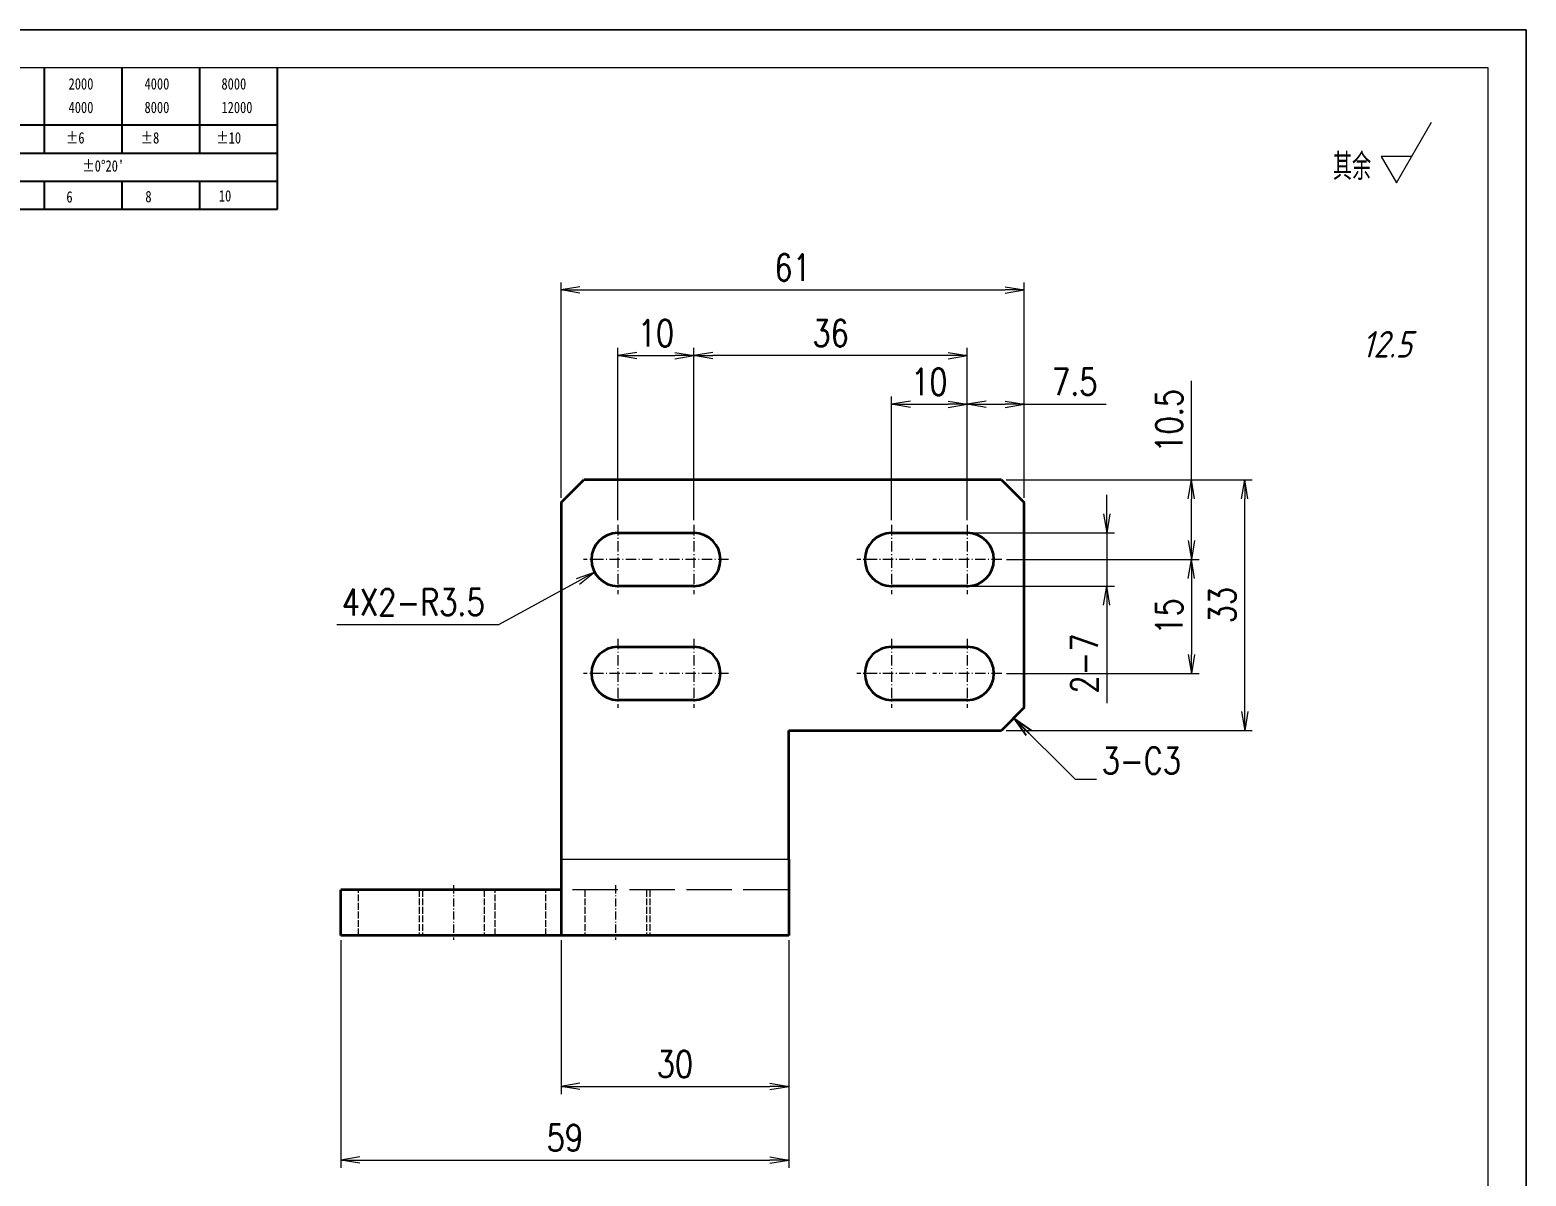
# Model space of a CAD drawing. Header units: millimetres. Extents: x -50143 to 104182, y -50696 to 54072.
# Drawn here: x -49324.7 to -49127.7, y 40887.2 to 41038.1 of the extents above; entities that cross this region are included whole.
import ezdxf
from ezdxf.enums import TextEntityAlignment as Align

# ---------------------------------------------------------------- set-up
doc = ezdxf.new("R2010")
doc.units = ezdxf.units.MM
doc.header["$LTSCALE"] = 0.5
for name, pattern in [('AM_ISO02W050x2', [3.75, 3, -0.75]), ('AM_ISO08W050x2', [9, 6, -0.75, 1.5, -0.75]), ('DASHDOT', [18.5, 12, -3, 0.5, -3]), ('DASHED', [15, 12, -3]), ('DOT2', [0.125, 0, -0.125])]:
    doc.linetypes.add(name, pattern=pattern)
for name, color, linetype, lineweight in [('DIM', 3, 'Continuous', 13), ('中心线', 2, 'AM_ISO08W050x2', 18), ('图框', 7, 'Continuous', 18), ('标注线', 3, 'Continuous', 18), ('粗实线', 7, 'Continuous', 35), ('虚线', 1, 'AM_ISO02W050x2', 18)]:
    doc.layers.add(name, color=color, linetype=linetype, lineweight=lineweight)
doc.layers.add('图\\M+19E79\\M+195B6\\M+18E9A', color=7, linetype='Continuous')
doc.layers.add('打印', color=7, linetype='Continuous', lineweight=15, plot=False)
doc.layers.add('打印-禁用', color=7, linetype='Continuous', lineweight=15, plot=False)
doc.styles.add('DIM', font='romans.shx', dxfattribs={"width": 0.8, "bigfont": 'bigfont.shx'})
doc.styles.add('国标', font='simfang.ttf', dxfattribs={"width": 0.8})
doc.styles.add('机械长仿宋', font='gbenor.shx', dxfattribs={"height": 1, "bigfont": 'gbcbig.shx'})
doc.dimstyles.new('DEH 1-1', dxfattribs={"dimtxt": 3.5, "dimasz": 2.5, "dimexe": 1, "dimexo": 0.625, "dimgap": 1.2, "dimtad": 1, "dimtoh": 1, "dimdsep": 46, "dimtxsty": 'DIM', "dimblk": 'OPEN', "dimcen": 0, "dimclrd": 8, "dimclre": 8, "dimclrt": 2, "dimazin": 2, "dimtfac": 0.5, "dimtmove": 0, "dimatfit": 3, "dimldrblk": 'OPEN', "dimfxl": 0, "dimtolj": 2, "dimlwd": 18, "dimlwe": 18, "dimarcsym": 0})
doc.dimstyles.new('DEH 1-1$0', dxfattribs={"dimtxt": 3.5, "dimasz": 2.5, "dimexe": 1, "dimexo": 0.625, "dimgap": 1.2, "dimtad": 1, "dimzin": 9, "dimdsep": 46, "dimtxsty": 'DIM', "dimblk": 'OPEN', "dimcen": 0, "dimclrd": 8, "dimclre": 8, "dimclrt": 2, "dimazin": 2, "dimtfac": 0.5, "dimtmove": 0, "dimatfit": 3, "dimldrblk": 'OPEN', "dimfxl": 0, "dimtolj": 2, "dimlwd": 18, "dimlwe": 18, "dimarcsym": 0})
doc.dimstyles.new('DEH 1-1$4', dxfattribs={"dimtxt": 3.5, "dimasz": 2.5, "dimexe": 1, "dimexo": 0.625, "dimgap": 1.2, "dimtad": 1, "dimtoh": 1, "dimdsep": 46, "dimtxsty": 'DIM', "dimblk": 'OPEN', "dimcen": 0, "dimclrd": 8, "dimclre": 8, "dimclrt": 2, "dimazin": 2, "dimtfac": 0.5, "dimtofl": 0, "dimtmove": 0, "dimatfit": 3, "dimldrblk": 'OPEN', "dimfxl": 0, "dimtolj": 2, "dimlwd": 18, "dimlwe": 18, "dimarcsym": 0})

# ---------------------------------------------------------------- blocks, each defined once
blk = doc.blocks.new('GZDEH零件A3图框V01版')
at = {"layer": '图\\M+19E79\\M+195B6\\M+18E9A', "color": 9}
for p, q in [((3082.42, -1561.98), (3082.42, -1554.46)), ((3092.64, -1561.98), (3092.64, -1554.46)), ((3102.86, -1561.98), (3102.86, -1554.46)), ((3113.09, -1573.08), (3113.09, -1554.46)), ((2996.09, -1561.98), (3113.09, -1561.98)), ((3082.42, -1565.68), (3082.42, -1561.98)), ((3092.64, -1565.68), (3092.64, -1561.98)), ((3102.86, -1565.68), (3102.86, -1561.98)), ((2996.09, -1565.68), (3113.09, -1565.68)), ((2996.09, -1569.38), (3113.09, -1569.38)), ((3082.42, -1573.08), (3082.42, -1569.48)), ((3092.64, -1573.08), (3092.64, -1569.38)), ((3102.86, -1573.08), (3102.86, -1569.38)), ((2990.09, -1573.08), (3113.09, -1573.08))]:
    blk.add_line(p, q, dxfattribs=at)
at = {"layer": '图框', "linetype": 'Continuous'}
for p, q in [((3272.49, -1554.46), (2882.49, -1554.46)), ((3272.49, -1832.96), (3272.49, -1554.46))]:
    blk.add_line(p, q, dxfattribs=at)
at = {"layer": '打印-禁用', "linetype": 'Continuous'}
for p, q in [((3277.49, -1549.46), (2857.49, -1549.46)), ((3277.49, -1846.46), (3277.49, -1549.46))]:
    blk.add_line(p, q, dxfattribs=at)
at = {"layer": '图\\M+19E79\\M+195B6\\M+18E9A', "color": 9, "style": '国标', "width": 0.8}
for s, p in [('2000', (3085.57, -1557.31)), ('4000', (3095.57, -1557.31)), ('8000', (3105.7, -1557.31)), ('4000', (3085.57, -1560.41)), ('8000', (3095.57, -1560.41)), ('12000', (3105.7, -1560.41)), ('±6', (3085.22, -1564.42)), ('±8', (3095.06, -1564.42)), ('±10', (3105.02, -1564.42)), ("±0%%D20'", (3087.38, -1568.12)), ('6', (3085.28, -1572.19)), ('8', (3095.68, -1572.15)), ('10', (3105.36, -1572.06))]:
    blk.add_text(s, height=1.5, dxfattribs=at).set_placement(p)
blk = doc.blocks.new('DEH A3')
at = {"layer": '图框'}
blk.add_blockref('GZDEH零件A3图框V01版', (-2857.49, 1846.46), dxfattribs=at)
blk = doc.blocks.new('FINISHER_TR')
at = {"layer": '标注线'}
for p, q in [((0, 0), (4.62, 8)), ((-2.02, 3.5), (0, 0)), ((2.02, 3.5), (-2.02, 3.5))]:
    blk.add_line(p, q, dxfattribs=at)
at = {"layer": '标注线', "color": 2, "style": '机械长仿宋', "oblique": 15}
blk.add_attdef('0.0', text='', height=3.5, dxfattribs=at).set_placement((2.03, -24.04), align=Align.BOTTOM_RIGHT)
blk = doc.blocks.new('其余12.5')
at = {"layer": '标注线'}
blk.add_blockref('FINISHER_TR', (0, 0), dxfattribs=at).add_auto_attribs({'0.0': '12.5'})
at = {"layer": '标注线', "color": 7, "linetype": 'DOT2', "style": '机械长仿宋'}
blk.add_text('其余', height=3.5, dxfattribs=at).set_placement((-8.38, 0.4))
blk = doc.blocks.new('_Open')
at = {"color": 0, "linetype": 'ByBlock', "lineweight": -2}
for p, q in [((-1, 0.167), (0, 0)), ((-1, -0.167), (0, 0)), ((0, 0), (-1, 0))]:
    blk.add_line(p, q, dxfattribs=at)
blk = doc.blocks.new('*D235')
at = {"layer": 'Defpoints', "color": 0, "transparency": 16777216}
for p in [(-49283.73, 40918.86), (-49224.75, 40918.86), (-49224.75, 40889.27)]:
    blk.add_point(p, dxfattribs=at)
at = {"layer": 'DIM', "color": 8, "lineweight": 18, "transparency": 16777216}
for p, q in [((-49283.73, 40918.23), (-49283.73, 40888.27)), ((-49224.75, 40918.23), (-49224.75, 40888.27)), ((-49281.23, 40889.27), (-49227.25, 40889.27))]:
    blk.add_line(p, q, dxfattribs=at)
at = {"layer": 'DIM', "color": 8, "lineweight": 18, "transparency": 16777216, "xscale": 2.5, "yscale": 2.5, "zscale": 2.5, "rotation": 180}
blk.add_blockref('_Open', (-49283.73, 40889.27), dxfattribs=at)
at = {"layer": 'DIM', "color": 8, "lineweight": 18, "transparency": 16777216, "xscale": 2.5, "yscale": 2.5, "zscale": 2.5}
blk.add_blockref('_Open', (-49224.75, 40889.27), dxfattribs=at)
at = {"layer": 'DIM', "color": 2, "transparency": 16777216, "insert": (-49254.24, 40892.22), "char_height": 3.5, "attachment_point": 5, "style": 'DIM'}
blk.add_mtext('\\A2;59', dxfattribs=at)
blk = doc.blocks.new('*D236')
at = {"layer": 'Defpoints', "color": 0, "transparency": 16777216}
for p in [(-49193.75, 41003.86), (-49254.75, 40975.86), (-49193.75, 40975.86)]:
    blk.add_point(p, dxfattribs=at)
at = {"layer": 'DIM', "color": 8, "lineweight": 18, "transparency": 16777216}
for p, q in [((-49254.75, 40976.48), (-49254.75, 41004.86)), ((-49193.75, 40976.48), (-49193.75, 41004.86)), ((-49252.25, 41003.86), (-49196.25, 41003.86))]:
    blk.add_line(p, q, dxfattribs=at)
at = {"layer": 'DIM', "color": 8, "lineweight": 18, "transparency": 16777216, "xscale": 2.5, "yscale": 2.5, "zscale": 2.5, "rotation": 180}
blk.add_blockref('_Open', (-49254.75, 41003.86), dxfattribs=at)
at = {"layer": 'DIM', "color": 8, "lineweight": 18, "transparency": 16777216, "xscale": 2.5, "yscale": 2.5, "zscale": 2.5}
blk.add_blockref('_Open', (-49193.75, 41003.86), dxfattribs=at)
at = {"layer": 'DIM', "color": 2, "transparency": 16777216, "insert": (-49224.25, 41006.81), "char_height": 3.5, "attachment_point": 5, "style": 'DIM'}
blk.add_mtext('\\A2;61', dxfattribs=at)
blk = doc.blocks.new('*D237')
at = {"layer": 'Defpoints', "color": 0, "transparency": 16777216}
for p in [(-49196.75, 40978.86), (-49164.72, 40978.86), (-49196.75, 40945.86)]:
    blk.add_point(p, dxfattribs=at)
at = {"layer": 'DIM', "color": 8, "lineweight": 18, "transparency": 16777216}
for p, q in [((-49196.12, 40978.86), (-49163.72, 40978.86)), ((-49164.72, 40948.36), (-49164.72, 40976.36)), ((-49196.12, 40945.86), (-49163.72, 40945.86))]:
    blk.add_line(p, q, dxfattribs=at)
at = {"layer": 'DIM', "color": 8, "lineweight": 18, "transparency": 16777216, "xscale": 2.5, "yscale": 2.5, "zscale": 2.5}
for p, rotation in [((-49164.72, 40978.86), 90), ((-49164.72, 40945.86), 270)]:
    blk.add_blockref('_Open', p, dxfattribs=dict(at, rotation=rotation))
at = {"layer": 'DIM', "color": 2, "transparency": 16777216, "insert": (-49167.67, 40962.36), "char_height": 3.5, "attachment_point": 5, "rotation": 90, "style": 'DIM'}
blk.add_mtext('\\A2;33', dxfattribs=at)
blk = doc.blocks.new('*D238')
at = {"layer": 'Defpoints', "color": 0, "transparency": 16777216}
for p in [(-49254.75, 40918.86), (-49224.75, 40918.86), (-49224.75, 40898.97)]:
    blk.add_point(p, dxfattribs=at)
at = {"layer": 'DIM', "color": 8, "lineweight": 18, "transparency": 16777216}
for p, q in [((-49254.75, 40918.23), (-49254.75, 40897.97)), ((-49224.75, 40918.23), (-49224.75, 40897.97)), ((-49252.25, 40898.97), (-49227.25, 40898.97))]:
    blk.add_line(p, q, dxfattribs=at)
at = {"layer": 'DIM', "color": 8, "lineweight": 18, "transparency": 16777216, "xscale": 2.5, "yscale": 2.5, "zscale": 2.5, "rotation": 180}
blk.add_blockref('_Open', (-49254.75, 40898.97), dxfattribs=at)
at = {"layer": 'DIM', "color": 8, "lineweight": 18, "transparency": 16777216, "xscale": 2.5, "yscale": 2.5, "zscale": 2.5}
blk.add_blockref('_Open', (-49224.75, 40898.97), dxfattribs=at)
at = {"layer": 'DIM', "color": 2, "transparency": 16777216, "insert": (-49239.75, 40901.92), "char_height": 3.5, "attachment_point": 5, "style": 'DIM'}
blk.add_mtext('\\A2;30', dxfattribs=at)
blk = doc.blocks.new('*D239')
at = {"layer": 'Defpoints', "color": 0, "transparency": 16777216}
for p in [(-49196.75, 40978.86), (-49171.73, 40978.86), (-49196.7, 40968.36)]:
    blk.add_point(p, dxfattribs=at)
at = {"layer": 'DIM', "color": 8, "lineweight": 18, "transparency": 16777216}
for p, q in [((-49171.73, 40978.86), (-49171.73, 40991.89)), ((-49196.12, 40978.86), (-49170.73, 40978.86)), ((-49171.73, 40970.86), (-49171.73, 40976.36)), ((-49196.07, 40968.36), (-49170.73, 40968.36))]:
    blk.add_line(p, q, dxfattribs=at)
at = {"layer": 'DIM', "color": 8, "lineweight": 18, "transparency": 16777216, "xscale": 2.5, "yscale": 2.5, "zscale": 2.5}
for p, rotation in [((-49171.73, 40978.86), 90), ((-49171.73, 40968.36), 270)]:
    blk.add_blockref('_Open', p, dxfattribs=dict(at, rotation=rotation))
at = {"layer": 'DIM', "color": 2, "transparency": 16777216, "insert": (-49174.68, 40986.63), "char_height": 3.5, "attachment_point": 5, "rotation": 90, "style": 'DIM'}
blk.add_mtext('\\A2;10.5', dxfattribs=at)
blk = doc.blocks.new('*D240')
at = {"layer": 'Defpoints', "color": 0, "transparency": 16777216}
for p in [(-49196.7, 40968.36), (-49196.7, 40953.36), (-49171.73, 40953.36)]:
    blk.add_point(p, dxfattribs=at)
at = {"layer": 'DIM', "color": 8, "lineweight": 18, "transparency": 16777216}
for p, q in [((-49196.07, 40968.36), (-49170.73, 40968.36)), ((-49171.73, 40965.86), (-49171.73, 40955.86)), ((-49196.07, 40953.36), (-49170.73, 40953.36))]:
    blk.add_line(p, q, dxfattribs=at)
at = {"layer": 'DIM', "color": 8, "lineweight": 18, "transparency": 16777216, "xscale": 2.5, "yscale": 2.5, "zscale": 2.5}
for p, rotation in [((-49171.73, 40968.36), 90), ((-49171.73, 40953.36), 270)]:
    blk.add_blockref('_Open', p, dxfattribs=dict(at, rotation=rotation))
at = {"layer": 'DIM', "color": 2, "transparency": 16777216, "insert": (-49174.68, 40960.86), "char_height": 3.5, "attachment_point": 5, "rotation": 90, "style": 'DIM'}
blk.add_mtext('\\A2;15', dxfattribs=at)
blk = doc.blocks.new('*D241')
at = {"layer": 'Defpoints', "color": 0, "transparency": 16777216}
for p in [(-49193.75, 40988.81), (-49193.75, 40975.86), (-49201.25, 40972.91)]:
    blk.add_point(p, dxfattribs=at)
at = {"layer": 'DIM', "color": 8, "lineweight": 18, "transparency": 16777216}
for p, q in [((-49201.25, 40973.53), (-49201.25, 40989.81)), ((-49198.75, 40988.81), (-49196.25, 40988.81)), ((-49193.75, 40976.48), (-49193.75, 40989.81)), ((-49193.75, 40988.81), (-49182.98, 40988.81))]:
    blk.add_line(p, q, dxfattribs=at)
at = {"layer": 'DIM', "color": 8, "lineweight": 18, "transparency": 16777216, "xscale": 2.5, "yscale": 2.5, "zscale": 2.5, "rotation": 180}
blk.add_blockref('_Open', (-49201.25, 40988.81), dxfattribs=at)
at = {"layer": 'DIM', "color": 8, "lineweight": 18, "transparency": 16777216, "xscale": 2.5, "yscale": 2.5, "zscale": 2.5}
blk.add_blockref('_Open', (-49193.75, 40988.81), dxfattribs=at)
at = {"layer": 'DIM', "color": 2, "transparency": 16777216, "insert": (-49187.11, 40991.76), "char_height": 3.5, "attachment_point": 5, "style": 'DIM'}
blk.add_mtext('\\A2;7.5', dxfattribs=at)
blk = doc.blocks.new('*D242')
at = {"layer": 'Defpoints', "color": 0, "transparency": 16777216}
for p in [(-49201.25, 40988.81), (-49211.25, 40972.91), (-49201.25, 40972.91)]:
    blk.add_point(p, dxfattribs=at)
at = {"layer": 'DIM', "color": 8, "lineweight": 18, "transparency": 16777216}
for p, q in [((-49211.25, 40973.53), (-49211.25, 40989.81)), ((-49208.75, 40988.81), (-49203.75, 40988.81)), ((-49201.25, 40973.53), (-49201.25, 40989.81))]:
    blk.add_line(p, q, dxfattribs=at)
at = {"layer": 'DIM', "color": 8, "lineweight": 18, "transparency": 16777216, "xscale": 2.5, "yscale": 2.5, "zscale": 2.5, "rotation": 180}
blk.add_blockref('_Open', (-49211.25, 40988.81), dxfattribs=at)
at = {"layer": 'DIM', "color": 8, "lineweight": 18, "transparency": 16777216, "xscale": 2.5, "yscale": 2.5, "zscale": 2.5}
blk.add_blockref('_Open', (-49201.25, 40988.81), dxfattribs=at)
at = {"layer": 'DIM', "color": 2, "transparency": 16777216, "insert": (-49206.25, 40991.76), "char_height": 3.5, "attachment_point": 5, "style": 'DIM'}
blk.add_mtext('\\A2;10', dxfattribs=at)
blk = doc.blocks.new('*D243')
at = {"layer": 'Defpoints', "color": 0, "transparency": 16777216}
for p in [(-49237.25, 40995.22), (-49237.25, 40972.91), (-49201.25, 40972.91)]:
    blk.add_point(p, dxfattribs=at)
at = {"layer": 'DIM', "color": 8, "lineweight": 18, "transparency": 16777216}
for p, q in [((-49237.25, 40973.53), (-49237.25, 40996.22)), ((-49201.25, 40973.53), (-49201.25, 40996.22)), ((-49203.75, 40995.22), (-49234.75, 40995.22))]:
    blk.add_line(p, q, dxfattribs=at)
at = {"layer": 'DIM', "color": 8, "lineweight": 18, "transparency": 16777216, "xscale": 2.5, "yscale": 2.5, "zscale": 2.5, "rotation": 180}
blk.add_blockref('_Open', (-49237.25, 40995.22), dxfattribs=at)
at = {"layer": 'DIM', "color": 8, "lineweight": 18, "transparency": 16777216, "xscale": 2.5, "yscale": 2.5, "zscale": 2.5}
blk.add_blockref('_Open', (-49201.25, 40995.22), dxfattribs=at)
at = {"layer": 'DIM', "color": 2, "transparency": 16777216, "insert": (-49219.25, 40998.17), "char_height": 3.5, "attachment_point": 5, "style": 'DIM'}
blk.add_mtext('\\A2;36', dxfattribs=at)
blk = doc.blocks.new('*D244')
at = {"layer": 'Defpoints', "color": 0, "transparency": 16777216}
for p in [(-49237.25, 40995.22), (-49247.25, 40972.91), (-49237.25, 40972.91)]:
    blk.add_point(p, dxfattribs=at)
at = {"layer": 'DIM', "color": 8, "lineweight": 18, "transparency": 16777216}
for p, q in [((-49247.25, 40973.53), (-49247.25, 40996.22)), ((-49237.25, 40973.53), (-49237.25, 40996.22)), ((-49244.75, 40995.22), (-49239.75, 40995.22))]:
    blk.add_line(p, q, dxfattribs=at)
at = {"layer": 'DIM', "color": 8, "lineweight": 18, "transparency": 16777216, "xscale": 2.5, "yscale": 2.5, "zscale": 2.5, "rotation": 180}
blk.add_blockref('_Open', (-49247.25, 40995.22), dxfattribs=at)
at = {"layer": 'DIM', "color": 8, "lineweight": 18, "transparency": 16777216, "xscale": 2.5, "yscale": 2.5, "zscale": 2.5}
blk.add_blockref('_Open', (-49237.25, 40995.22), dxfattribs=at)
at = {"layer": 'DIM', "color": 2, "transparency": 16777216, "insert": (-49242.25, 40998.17), "char_height": 3.5, "attachment_point": 5, "style": 'DIM'}
blk.add_mtext('\\A2;10', dxfattribs=at)
blk = doc.blocks.new('*D245')
at = {"layer": 'Defpoints', "color": 0, "transparency": 16777216}
for p in [(-49201.25, 40971.86), (-49201.25, 40964.86), (-49182.88, 40964.86)]:
    blk.add_point(p, dxfattribs=at)
at = {"layer": 'DIM', "color": 8, "lineweight": 18, "transparency": 16777216}
for p, q in [((-49182.88, 40974.36), (-49182.88, 40976.86)), ((-49200.62, 40971.86), (-49181.88, 40971.86)), ((-49182.88, 40971.86), (-49182.88, 40964.86)), ((-49200.62, 40964.86), (-49181.88, 40964.86)), ((-49182.88, 40962.36), (-49182.88, 40949.46))]:
    blk.add_line(p, q, dxfattribs=at)
at = {"layer": 'DIM', "color": 8, "lineweight": 18, "transparency": 16777216, "xscale": 2.5, "yscale": 2.5, "zscale": 2.5}
for p, rotation in [((-49182.88, 40971.86), 270), ((-49182.88, 40964.86), 90)]:
    blk.add_blockref('_Open', p, dxfattribs=dict(at, rotation=rotation))
at = {"layer": 'DIM', "color": 2, "transparency": 16777216, "insert": (-49185.83, 40954.66), "char_height": 3.5, "attachment_point": 5, "rotation": 90, "style": 'DIM'}
blk.add_mtext('\\A2;{\\Fromans,bigfont|c134;2-}7', dxfattribs=at)
blk = doc.blocks.new('*D246')
at = {"layer": 'Defpoints', "color": 0, "transparency": 16777216}
for p in [(-49250.32, 40966.68), (-49247.25, 40968.36)]:
    blk.add_point(p, dxfattribs=at)
at = {"layer": 'DIM', "color": 8, "lineweight": 18, "transparency": 16777216}
for p, q in [((-49262.94, 40959.8), (-49252.51, 40965.49)), ((-49284.27, 40959.8), (-49262.94, 40959.8))]:
    blk.add_line(p, q, dxfattribs=at)
at = {"layer": 'DIM', "color": 8, "lineweight": 18, "transparency": 16777216, "xscale": 2.5, "yscale": 2.5, "zscale": 2.5, "rotation": 28.60131068003458}
blk.add_blockref('_Open', (-49250.32, 40966.68), dxfattribs=at)
at = {"layer": 'DIM', "color": 2, "transparency": 16777216, "insert": (-49274.21, 40962.75), "char_height": 3.5, "attachment_point": 5, "style": 'DIM'}
blk.add_mtext('\\A2;{\\Fromans,bigfont|c134;4X2-}R3.5', dxfattribs=at)

msp = doc.modelspace()

# ---------------------------------------------------------------- linework, layer by layer
at = {"layer": '中心线', "linetype": 'DASHDOT', "ltscale": 0.227501}
for p, q in [((-49247.246, 40972.909), (-49247.246, 40963.808)), ((-49237.246, 40972.909), (-49237.246, 40963.808)), ((-49247.246, 40957.909), (-49247.246, 40948.808)), ((-49237.246, 40957.909), (-49237.246, 40948.808))]:
    msp.add_line(p, q, dxfattribs=at)
at = {"layer": '中心线', "linetype": 'DASHDOT', "ltscale": 0.227499}
for p, q in [((-49211.246, 40972.909), (-49211.246, 40963.809)), ((-49201.246, 40972.909), (-49201.246, 40963.809)), ((-49211.246, 40957.909), (-49211.246, 40948.809)), ((-49201.246, 40957.909), (-49201.246, 40948.809))]:
    msp.add_line(p, q, dxfattribs=at)
at = {"layer": '中心线', "linetype": 'DASHDOT', "ltscale": 0.227496}
for p, q in [((-49242.696, 40968.359), (-49251.796, 40968.359)), ((-49232.696, 40968.359), (-49241.796, 40968.359)), ((-49206.696, 40968.359), (-49215.796, 40968.359)), ((-49196.696, 40968.359), (-49205.796, 40968.359)), ((-49242.696, 40953.359), (-49251.796, 40953.359)), ((-49232.696, 40953.359), (-49241.796, 40953.359)), ((-49206.696, 40953.359), (-49215.796, 40953.359)), ((-49196.696, 40953.359), (-49205.796, 40953.359))]:
    msp.add_line(p, q, dxfattribs=at)
at = {"layer": '中心线', "linetype": 'DASHDOT', "ltscale": 0.180016}
for p, q in [((-49268.918, 40925.459), (-49268.918, 40918.258)), ((-49247.553, 40925.459), (-49247.553, 40918.258))]:
    msp.add_line(p, q, dxfattribs=at)
at = {"layer": '打印'}
msp.add_lwpolyline([(-49547.671, 41038.105), (-49127.671, 41038.105), (-49127.671, 40741.105), (-49547.671, 40741.105)], close=True, dxfattribs=at)
at = {"layer": '粗实线', "color": 7, "lineweight": 35, "ltscale": 0.106066}
for p, q in [((-49254.746, 40975.858), (-49251.746, 40978.858)), ((-49196.746, 40978.858), (-49193.746, 40975.858)), ((-49193.746, 40948.859), (-49196.746, 40945.859))]:
    msp.add_line(p, q, dxfattribs=at)
at = {"layer": '粗实线', "color": 7, "lineweight": 35}
for p, q in [((-49196.746, 40978.858), (-49251.746, 40978.858)), ((-49254.746, 40975.858), (-49254.746, 40928.859)), ((-49193.746, 40948.859), (-49193.746, 40975.858)), ((-49224.746, 40945.859), (-49196.746, 40945.859)), ((-49254.746, 40924.858), (-49283.725, 40924.858)), ((-49254.746, 40918.858), (-49283.725, 40918.858)), ((-49224.746, 40918.858), (-49254.746, 40918.858))]:
    msp.add_line(p, q, dxfattribs=at)
at = {"layer": '粗实线', "color": 7, "lineweight": 35, "ltscale": 0.25}
for p, q in [((-49247.246, 40971.859), (-49237.246, 40971.859)), ((-49211.246, 40971.859), (-49201.246, 40971.859)), ((-49237.246, 40964.859), (-49247.246, 40964.859)), ((-49201.246, 40964.859), (-49211.246, 40964.859)), ((-49247.246, 40956.859), (-49237.246, 40956.859)), ((-49211.246, 40956.859), (-49201.246, 40956.859)), ((-49237.246, 40949.859), (-49247.246, 40949.859)), ((-49201.246, 40949.859), (-49211.246, 40949.859)), ((-49254.746, 40928.859), (-49254.746, 40918.858)), ((-49224.746, 40928.859), (-49224.746, 40918.858))]:
    msp.add_line(p, q, dxfattribs=at)
at = {"layer": '粗实线', "color": 7, "lineweight": 35, "ltscale": 0.425}
msp.add_line((-49224.746, 40928.859), (-49224.746, 40945.859), dxfattribs=at)
at = {"layer": '粗实线', "color": 7, "lineweight": 13}
msp.add_line((-49224.746, 40928.859), (-49254.746, 40928.859), dxfattribs=at)
at = {"layer": '粗实线', "color": 7, "lineweight": 35, "ltscale": 0.15}
msp.add_line((-49283.725, 40918.858), (-49283.725, 40924.858), dxfattribs=at)
at = {"layer": '粗实线', "color": 7, "lineweight": 35}
for centre, start, end in [((-49247.246, 40968.359), 90, 270), ((-49237.246, 40968.359), 270, 90), ((-49211.246, 40968.359), 90, 270), ((-49201.246, 40968.359), 270, 90), ((-49247.246, 40953.359), 90, 270), ((-49237.246, 40953.359), 270, 90), ((-49211.246, 40953.359), 90, 270), ((-49201.246, 40953.359), 270, 90)]:
    msp.add_arc(centre, 3.5, start, end, dxfattribs=at)
at = {"layer": '虚线', "linetype": 'DASHED'}
for p, q in [((-49224.746, 40928.859), (-49254.746, 40928.859)), ((-49224.746, 40924.858), (-49254.746, 40924.858))]:
    msp.add_line(p, q, dxfattribs=at)
at = {"layer": '虚线', "linetype": 'DASHED', "ltscale": 0.15}
for p, q in [((-49281.406, 40918.858), (-49281.406, 40924.858)), ((-49273.418, 40924.858), (-49273.418, 40918.858)), ((-49272.968, 40924.858), (-49272.968, 40918.858)), ((-49264.869, 40924.858), (-49264.869, 40918.858)), ((-49263.407, 40918.858), (-49263.407, 40924.858)), ((-49256.727, 40918.858), (-49256.727, 40924.858)), ((-49251.603, 40924.858), (-49251.603, 40918.858)), ((-49243.503, 40924.858), (-49243.503, 40918.858)), ((-49243.053, 40924.858), (-49243.053, 40918.858))]:
    msp.add_line(p, q, dxfattribs=at)

# ---------------------------------------------------------------- block references
at = {"layer": '图框'}
msp.add_blockref('DEH A3', (-49547.671, 40741.105), dxfattribs=at)
at = {"layer": '标注线'}
msp.add_blockref('其余12.5', (-49144.727, 41017.947), dxfattribs=at)

# ---------------------------------------------------------------- texts
at = {"layer": 'DIM', "color": 2, "insert": (-49183.544, 40940.126), "char_height": 3.5, "attachment_point": 7, "style": 'DIM'}
msp.add_mtext('\\A2;{\\Fromans,bigfont|c134;3-}C3', dxfattribs=at)

# ---------------------------------------------------------------- dimensions: what is measured, and where the dimension line sits
at = {"layer": 'DIM'}
for base, p1, p2, picture, middle in [((-49193.746, 41003.863), (-49254.746, 40975.858), (-49193.746, 40975.858), '*D236', (-49224.246, 41006.813)), ((-49237.246, 40995.219), (-49247.246, 40972.909), (-49237.246, 40972.909), '*D244', (-49242.246, 40998.169)), ((-49237.246, 40995.219), (-49201.246, 40972.909), (-49237.246, 40972.909), '*D243', (-49219.246, 40998.169)), ((-49201.246, 40988.813), (-49211.246, 40972.909), (-49201.246, 40972.909), '*D242', (-49206.246, 40991.763)), ((-49193.746, 40988.813), (-49201.246, 40972.909), (-49193.746, 40975.858), '*D241', (-49187.113, 40991.763)), ((-49224.746, 40898.966), (-49254.746, 40918.858), (-49224.746, 40918.858), '*D238', (-49239.746, 40901.916))]:
    dim = msp.add_linear_dim(base=base, p1=p1, p2=p2, dimstyle='DEH 1-1$0', dxfattribs=at)
    dim.commit()
    dim.dimension.update_dxf_attribs({"geometry": picture, "text_midpoint": middle})
for base, p1, p2, picture, middle in [((-49171.725, 40978.858), (-49196.696, 40968.359), (-49196.746, 40978.858), '*D239', (-49174.675, 40986.625)), ((-49164.722, 40978.858), (-49196.746, 40945.859), (-49196.746, 40978.858), '*D237', (-49167.672, 40962.358)), ((-49171.725, 40953.359), (-49196.696, 40968.359), (-49196.696, 40953.359), '*D240', (-49174.675, 40960.859))]:
    dim = msp.add_linear_dim(base=base, p1=p1, p2=p2, angle=90, dimstyle='DEH 1-1$0', dxfattribs=at)
    dim.commit()
    dim.dimension.update_dxf_attribs({"geometry": picture, "text_midpoint": middle})
dim = msp.add_linear_dim(base=(-49182.884, 40964.859), p1=(-49201.246, 40971.859), p2=(-49201.246, 40964.859), angle=90, text='{\\Fromans,bigfont|c134;2-}<>', dimstyle='DEH 1-1$0', dxfattribs=at)
dim.commit()
dim.dimension.update_dxf_attribs({"geometry": '*D245', "text_midpoint": (-49185.834, 40954.659)})
dim = msp.add_radius_dim(center=(-49247.246, 40968.359), mpoint=(-49250.319, 40966.683), text='{\\Fromans,bigfont|c134;4X2-}<>', dimstyle='DEH 1-1$4', dxfattribs=at)
dim.commit()
dim.dimension.update_dxf_attribs({"geometry": '*D246', "text_midpoint": (-49274.207, 40959.802), "dimtype": 164})
dim = msp.add_linear_dim(base=(-49224.746, 40889.268), p1=(-49283.725, 40918.858), p2=(-49224.746, 40918.858), dimstyle='DEH 1-1$0', override={"dimdec": 0}, dxfattribs=at)
dim.commit()
dim.dimension.update_dxf_attribs({"geometry": '*D235', "text_midpoint": (-49254.236, 40892.218)})

# ---------------------------------------------------------------- leaders
msp.add_leader([(-49195.132, 40947.473), (-49187.043, 40939.427), (-49184.243, 40939.427)], dimstyle='DEH 1-1', override={"dimasz": 2.8, "dimexe": 0.69965, "dimexo": 0.69965, "dimgap": 0.69965}, dxfattribs=at)

doc.saveas('drawing.dxf')
